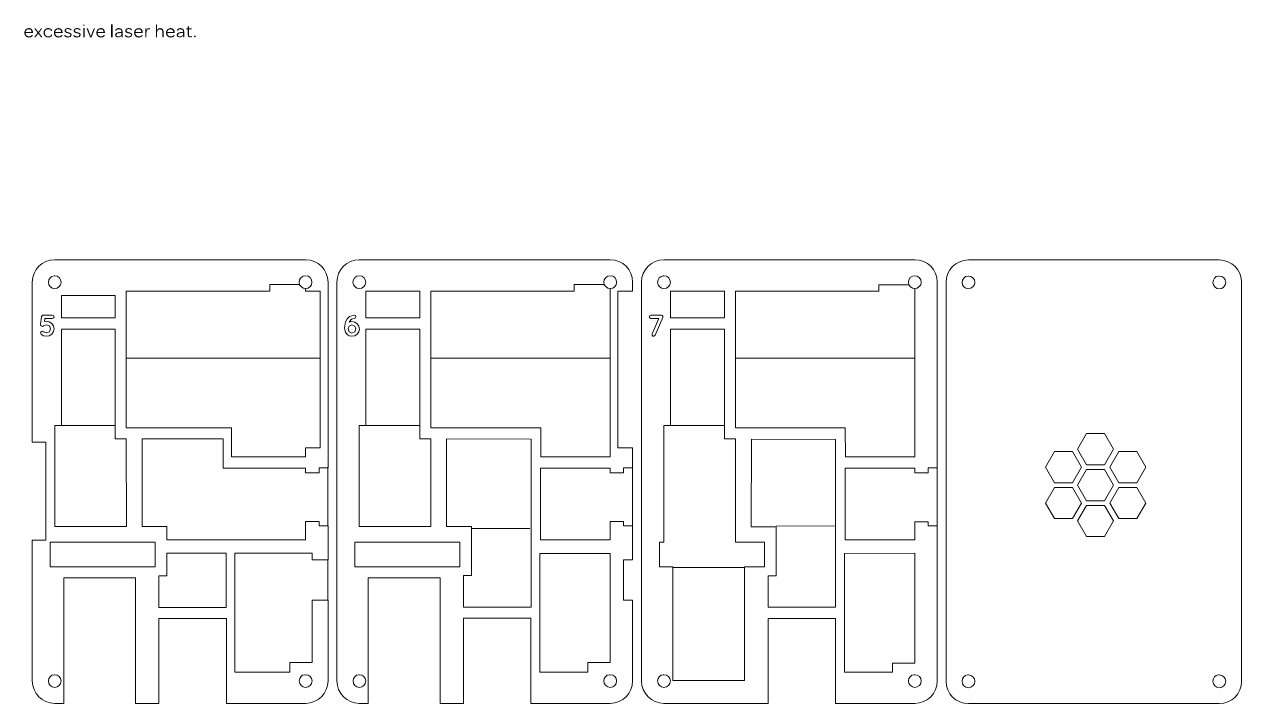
# Model space of a CAD drawing. Header units: millimetres. Extents: x 17 to 627, y 20 to 235.
# Drawn here: x 355 to 626.7, y 20.4 to 172 of the extents above; entities that cross this region are included whole.
import ezdxf

# ---------------------------------------------------------------- set-up
doc = ezdxf.new("R2010")
doc.units = ezdxf.units.MM
doc.layers.add('H', color=7, linetype='CONTINUOUS', lineweight=5)
doc.layers.add('P', color=7, linetype='BYLAYER', lineweight=5)

msp = doc.modelspace()

# ---------------------------------------------------------------- hatches: boundary and pattern name
at = {"layer": 'H', "linetype": 'CONTINUOUS'}
for points in [[(368.247, 171.591), (368.088, 171.768), (368.265, 171.962), (368.423, 171.768), (368.247, 171.591), (368.247, 171.591)], [(374.333, 169.051), (374.685, 169.051), (374.685, 171.962), (374.333, 171.962), (374.333, 169.051)], [(384.845, 171.027), (385.269, 171.133), (385.621, 171.08), (385.851, 170.886), (386.009, 170.621), (386.062, 170.251), (386.062, 169.192), (386.045, 169.086), (385.939, 169.069), (385.833, 169.086), (385.798, 169.192), (385.798, 170.233), (385.639, 170.709), (385.251, 170.886), (384.775, 170.709), (384.581, 170.198), (384.581, 169.192), (384.563, 169.086), (384.457, 169.069), (384.351, 169.086), (384.316, 169.192), (384.316, 171.926), (384.404, 171.944), (384.528, 171.891), (384.581, 171.679), (384.581, 170.762), (384.845, 171.027), (384.845, 171.027)], [(391.213, 170.833), (391.125, 170.886), (391.107, 170.956), (391.125, 171.062), (391.213, 171.097), (391.425, 171.097), (391.425, 171.432), (391.442, 171.538), (391.53, 171.573), (391.654, 171.538), (391.689, 171.432), (391.689, 171.097), (392.218, 171.097), (392.324, 171.062), (392.342, 170.991), (392.324, 170.886), (392.218, 170.833), (391.689, 170.833), (391.689, 169.686), (391.742, 169.369), (391.971, 169.263), (392.165, 169.298), (392.289, 169.404), (392.377, 169.263), (392.271, 169.104), (391.971, 169.033), (391.548, 169.192), (391.425, 169.668), (391.425, 170.833), (391.213, 170.833)], [(355.3, 169.704), (355.459, 169.492), (355.706, 169.333), (355.988, 169.28), (356.253, 169.298), (356.447, 169.386), (356.57, 169.492), (356.676, 169.616), (356.764, 169.598), (356.817, 169.545), (356.835, 169.457), (356.782, 169.333), (356.623, 169.192), (356.358, 169.069), (355.988, 169.016), (355.565, 169.086), (355.247, 169.298), (355.018, 169.651), (354.965, 170.074), (355.018, 170.498), (355.23, 170.833), (355.565, 171.044), (355.97, 171.133), (356.358, 171.08), (356.658, 170.868), (356.835, 170.55), (356.923, 170.127), (356.888, 170.021), (356.782, 170.021), (355.23, 170.021), (355.23, 170.233), (356.605, 170.233), (356.411, 170.727), (355.97, 170.886), (355.706, 170.833), (355.494, 170.709), (355.335, 170.498), (355.23, 170.233), (355.23, 170.021), (355.3, 169.704), (355.3, 169.704)], [(357.54, 169.192), (357.452, 169.086), (357.346, 169.051), (357.276, 169.086), (357.188, 169.157), (357.911, 170.092), (357.223, 170.991), (357.276, 171.097), (357.346, 171.097), (357.452, 171.062), (357.558, 170.956), (358.087, 170.251), (358.175, 170.356), (358.246, 170.48), (358.352, 170.621), (358.616, 170.956), (358.722, 171.062), (358.81, 171.097), (358.881, 171.097), (358.934, 171.044), (358.246, 170.092), (358.934, 169.192), (358.916, 169.104), (358.81, 169.051), (358.704, 169.086), (358.599, 169.192), (358.334, 169.563), (358.228, 169.686), (358.14, 169.792), (358.069, 169.898), (357.54, 169.192)], [(360.274, 169.016), (359.886, 169.122), (359.533, 169.333), (359.322, 169.668), (359.251, 170.092), (359.322, 170.515), (359.533, 170.833), (359.886, 171.08), (360.274, 171.133), (360.68, 171.08), (360.945, 170.921), (361.103, 170.762), (361.156, 170.568), (361.068, 170.462), (360.962, 170.445), (360.892, 170.621), (360.733, 170.762), (360.539, 170.868), (360.274, 170.886), (359.992, 170.833), (359.745, 170.674), (359.586, 170.409), (359.533, 170.092), (359.586, 169.757), (359.745, 169.51), (359.992, 169.333), (360.274, 169.28), (360.539, 169.298), (360.733, 169.404), (360.892, 169.545), (360.962, 169.721), (361.068, 169.704), (361.121, 169.651), (361.103, 169.404), (360.945, 169.228), (360.68, 169.086), (360.274, 169.016), (360.274, 169.016)], [(361.915, 169.704), (362.073, 169.492), (362.303, 169.333), (362.603, 169.28), (362.867, 169.298), (363.044, 169.386), (363.185, 169.492), (363.291, 169.616), (363.361, 169.598), (363.414, 169.545), (363.449, 169.457), (363.396, 169.333), (363.238, 169.192), (362.973, 169.069), (362.603, 169.016), (362.179, 169.086), (361.862, 169.298), (361.615, 169.651), (361.562, 170.074), (361.615, 170.498), (361.827, 170.833), (362.179, 171.044), (362.567, 171.133), (362.973, 171.08), (363.255, 170.868), (363.449, 170.55), (363.52, 170.127), (363.502, 170.021), (363.396, 170.021), (361.827, 170.021), (361.827, 170.233), (363.202, 170.233), (363.026, 170.727), (362.567, 170.886), (362.303, 170.833), (362.091, 170.709), (361.932, 170.498), (361.827, 170.233), (361.827, 170.021), (361.915, 169.704), (361.915, 169.704)], [(364.702, 169.016), (364.367, 169.069), (364.102, 169.175), (363.943, 169.298), (363.89, 169.439), (363.908, 169.51), (363.961, 169.563), (364.049, 169.598), (364.314, 169.351), (364.737, 169.245), (365.107, 169.351), (365.231, 169.598), (365.213, 169.757), (365.107, 169.827), (364.913, 169.915), (364.649, 169.968), (364.419, 170.021), (364.173, 170.127), (364.014, 170.286), (363.943, 170.515), (363.996, 170.78), (364.155, 170.974), (364.419, 171.097), (364.702, 171.133), (365.054, 171.097), (365.284, 170.991), (365.425, 170.886), (365.478, 170.762), (365.443, 170.674), (365.337, 170.621), (365.072, 170.833), (364.702, 170.921), (364.331, 170.815), (364.208, 170.568), (364.367, 170.339), (364.79, 170.198), (365.019, 170.145), (365.266, 170.039), (365.443, 169.88), (365.531, 169.651), (365.319, 169.192), (364.702, 169.016), (364.702, 169.016)], [(366.73, 169.016), (366.395, 169.069), (366.13, 169.175), (365.972, 169.298), (365.919, 169.439), (365.936, 169.51), (365.989, 169.563), (366.078, 169.598), (366.342, 169.351), (366.765, 169.245), (367.136, 169.351), (367.259, 169.598), (367.242, 169.757), (367.136, 169.827), (366.942, 169.915), (366.677, 169.968), (366.448, 170.021), (366.201, 170.127), (366.042, 170.286), (365.972, 170.515), (366.025, 170.78), (366.183, 170.974), (366.448, 171.097), (366.73, 171.133), (367.083, 171.097), (367.295, 170.991), (367.453, 170.886), (367.506, 170.762), (367.471, 170.674), (367.365, 170.621), (367.101, 170.833), (366.73, 170.921), (366.36, 170.815), (366.236, 170.568), (366.395, 170.339), (366.818, 170.198), (367.048, 170.145), (367.295, 170.039), (367.471, 169.88), (367.559, 169.651), (367.348, 169.192), (366.73, 169.016), (366.73, 169.016)], [(368.106, 169.051), (368.459, 169.051), (368.459, 171.115), (368.106, 171.115), (368.106, 169.051)], [(369.799, 169.316), (370.399, 170.903), (370.505, 171.062), (370.611, 171.115), (370.717, 171.062), (370.011, 169.157), (369.958, 169.069), (369.799, 169.051), (369.658, 169.069), (369.605, 169.157), (368.864, 171.027), (369.006, 171.115), (369.111, 171.062), (369.217, 170.903), (369.799, 169.316)], [(371.369, 169.704), (371.528, 169.492), (371.775, 169.333), (372.057, 169.28), (372.322, 169.298), (372.516, 169.386), (372.639, 169.492), (372.745, 169.616), (372.833, 169.598), (372.886, 169.545), (372.904, 169.457), (372.851, 169.333), (372.692, 169.192), (372.428, 169.069), (372.057, 169.016), (371.634, 169.086), (371.316, 169.298), (371.087, 169.651), (371.034, 170.074), (371.087, 170.498), (371.299, 170.833), (371.634, 171.044), (372.039, 171.133), (372.428, 171.08), (372.727, 170.868), (372.904, 170.55), (372.957, 170.127), (372.957, 170.021), (372.851, 170.021), (371.299, 170.021), (371.299, 170.233), (372.674, 170.233), (372.48, 170.727), (372.039, 170.886), (371.775, 170.833), (371.563, 170.709), (371.404, 170.498), (371.299, 170.233), (371.299, 170.021), (371.369, 169.704), (371.369, 169.704)], [(376.643, 170.356), (376.484, 170.744), (376.061, 170.886), (375.673, 170.78), (375.426, 170.515), (375.356, 170.533), (375.303, 170.586), (375.267, 170.674), (375.32, 170.797), (375.479, 170.956), (375.744, 171.097), (376.096, 171.15), (376.696, 170.938), (376.908, 170.356), (376.908, 169.086), (376.837, 169.051), (376.696, 169.104), (376.643, 169.316), (376.643, 169.404), (376.326, 169.139), (376.202, 169.298), (376.432, 169.422), (376.59, 169.616), (376.643, 169.88), (376.643, 170.057), (376.52, 170.057), (375.744, 169.933), (375.479, 169.58), (375.585, 169.351), (375.902, 169.245), (376.202, 169.298), (376.326, 169.139), (375.902, 169.033), (375.373, 169.192), (375.197, 169.58), (375.303, 169.898), (375.532, 170.092), (375.991, 170.215), (376.59, 170.268), (376.643, 170.268), (376.643, 170.356)], [(378.231, 169.016), (377.896, 169.069), (377.631, 169.175), (377.472, 169.298), (377.419, 169.439), (377.437, 169.51), (377.49, 169.563), (377.578, 169.598), (377.843, 169.351), (378.266, 169.245), (378.636, 169.351), (378.76, 169.598), (378.742, 169.757), (378.636, 169.827), (378.442, 169.915), (378.178, 169.968), (377.948, 170.021), (377.702, 170.127), (377.543, 170.286), (377.472, 170.515), (377.525, 170.78), (377.684, 170.974), (377.948, 171.097), (378.231, 171.133), (378.583, 171.097), (378.795, 170.991), (378.954, 170.886), (379.007, 170.762), (378.972, 170.674), (378.866, 170.621), (378.601, 170.833), (378.231, 170.921), (377.86, 170.815), (377.737, 170.568), (377.896, 170.339), (378.319, 170.198), (378.548, 170.145), (378.795, 170.039), (378.972, 169.88), (379.06, 169.651), (378.848, 169.192), (378.231, 169.016), (378.231, 169.016)], [(379.818, 169.704), (379.977, 169.492), (380.206, 169.333), (380.506, 169.28), (380.771, 169.298), (380.947, 169.386), (381.088, 169.492), (381.194, 169.616), (381.265, 169.598), (381.318, 169.545), (381.353, 169.457), (381.3, 169.333), (381.141, 169.192), (380.877, 169.069), (380.506, 169.016), (380.083, 169.086), (379.765, 169.298), (379.518, 169.651), (379.465, 170.074), (379.518, 170.498), (379.73, 170.833), (380.083, 171.044), (380.471, 171.133), (380.877, 171.08), (381.159, 170.868), (381.353, 170.55), (381.406, 170.127), (381.406, 170.021), (381.3, 170.021), (379.73, 170.021), (379.73, 170.233), (381.106, 170.233), (380.929, 170.727), (380.471, 170.886), (380.206, 170.833), (379.995, 170.709), (379.836, 170.498), (379.73, 170.233), (379.73, 170.021), (379.818, 169.704), (379.818, 169.704)], [(382.746, 171.133), (382.976, 171.08), (383.064, 170.938), (383.011, 170.815), (382.87, 170.868), (382.711, 170.868), (382.499, 170.815), (382.341, 170.621), (382.27, 170.339), (382.217, 169.986), (382.217, 169.192), (382.182, 169.086), (382.111, 169.069), (381.97, 169.086), (381.953, 169.192), (381.953, 171.08), (382.058, 171.097), (382.164, 171.044), (382.217, 170.833), (382.217, 170.709), (382.429, 171.027), (382.746, 171.133), (382.746, 171.133)], [(386.944, 169.704), (387.103, 169.492), (387.332, 169.333), (387.632, 169.28), (387.897, 169.298), (388.073, 169.386), (388.214, 169.492), (388.32, 169.616), (388.391, 169.598), (388.444, 169.545), (388.479, 169.457), (388.426, 169.333), (388.267, 169.192), (388.003, 169.069), (387.632, 169.016), (387.209, 169.086), (386.891, 169.298), (386.644, 169.651), (386.592, 170.074), (386.644, 170.498), (386.856, 170.833), (387.209, 171.044), (387.597, 171.133), (388.003, 171.08), (388.285, 170.868), (388.479, 170.55), (388.549, 170.127), (388.532, 170.021), (388.426, 170.021), (386.856, 170.021), (386.856, 170.233), (388.232, 170.233), (388.056, 170.727), (387.597, 170.886), (387.332, 170.833), (387.121, 170.709), (386.962, 170.498), (386.856, 170.233), (386.856, 170.021), (386.944, 169.704), (386.944, 169.704)], [(390.402, 170.356), (390.243, 170.744), (389.819, 170.886), (389.414, 170.78), (389.184, 170.515), (389.096, 170.533), (389.043, 170.586), (389.026, 170.674), (389.079, 170.797), (389.237, 170.956), (389.502, 171.097), (389.837, 171.15), (390.454, 170.938), (390.666, 170.356), (390.666, 169.086), (390.578, 169.051), (390.454, 169.104), (390.402, 169.316), (390.402, 169.404), (390.084, 169.139), (389.943, 169.298), (390.19, 169.422), (390.349, 169.616), (390.402, 169.88), (390.402, 170.057), (390.26, 170.057), (389.502, 169.933), (389.237, 169.58), (389.343, 169.351), (389.661, 169.245), (389.943, 169.298), (390.084, 169.139), (389.661, 169.033), (389.132, 169.192), (388.938, 169.58), (389.043, 169.898), (389.29, 170.092), (389.731, 170.215), (390.349, 170.268), (390.402, 170.268), (390.402, 170.356)], [(392.836, 169.228), (392.889, 169.404), (393.047, 169.457), (393.206, 169.404), (393.259, 169.28), (393.065, 169.033), (392.836, 169.228), (392.836, 169.228)]]:
    msp.add_hatch(color=256, dxfattribs=at).paths.add_polyline_path(points)

# ---------------------------------------------------------------- linework, layer by layer
at = {"layer": 'P'}
for points in [[(361.738, 119.451), (360.733, 119.345), (359.798, 119.045), (358.951, 118.604), (358.211, 117.987), (357.611, 117.246), (357.135, 116.381), (356.835, 115.447), (356.729, 114.441), (356.729, 78.758), (359.745, 78.758), (359.745, 56.903), (356.729, 56.903), (356.729, 25.471), (356.835, 24.465), (357.135, 23.53), (357.611, 22.666), (358.211, 21.943), (358.951, 21.308), (359.798, 20.867), (360.733, 20.567), (361.738, 20.461), (363.749, 20.461), (363.749, 27.446), (363.749, 48.454), (379.748, 48.454), (379.748, 20.461), (384.986, 20.461), (384.986, 39.441), (400.05, 39.441), (400.05, 20.461), (417.742, 20.461), (418.747, 20.567), (419.682, 20.867), (420.546, 21.308), (421.287, 21.943), (421.905, 22.666), (422.346, 23.53), (422.645, 24.465), (422.751, 25.471), (422.751, 43.462), (419.223, 43.462), (419.223, 29.598), (414.232, 29.598), (414.232, 27.446), (401.973, 27.446), (401.973, 54.01), (419.223, 54.01), (419.223, 52.458), (422.751, 52.458), (422.751, 60.043), (420.74, 60.043), (420.74, 61.031), (417.742, 61.031), (417.742, 56.956), (386.768, 56.956), (386.768, 59.919), (381.229, 59.919), (381.229, 79.463), (399.309, 79.463), (399.309, 79.34), (399.309, 72.954), (417.742, 72.954), (417.742, 71.931), (420.74, 71.931), (420.74, 73.043), (422.751, 73.043), (422.751, 114.441), (422.645, 115.447), (422.346, 116.381), (421.905, 117.246), (421.287, 117.987), (420.546, 118.604), (419.682, 119.045), (418.747, 119.345), (417.742, 119.451), (361.738, 119.451), (361.738, 119.451)], [(429.719, 119.451), (428.713, 119.345), (427.796, 119.045), (426.949, 118.604), (426.208, 117.987), (425.591, 117.246), (425.115, 116.381), (424.833, 115.447), (424.727, 114.441), (424.727, 25.471), (424.833, 24.465), (425.115, 23.53), (425.591, 22.666), (426.208, 21.943), (426.949, 21.308), (427.796, 20.867), (428.713, 20.567), (429.719, 20.461), (431.729, 20.461), (431.729, 48.454), (447.746, 48.454), (447.746, 20.461), (452.984, 20.461), (452.984, 39.493), (468.03, 39.493), (468.03, 20.461), (485.74, 20.461), (486.745, 20.567), (487.662, 20.867), (488.544, 21.308), (489.285, 21.943), (489.885, 22.666), (490.343, 23.53), (490.626, 24.465), (490.732, 25.471), (490.732, 43.462), (488.721, 43.462), (488.721, 52.458), (490.732, 52.458), (490.732, 60.043), (488.721, 60.043), (488.721, 61.031), (485.74, 61.031), (485.74, 56.956), (470.2, 56.956), (470.2, 72.954), (485.74, 72.954), (485.74, 71.931), (488.721, 71.931), (488.721, 73.043), (490.732, 73.043), (490.732, 76.482), (490.732, 77.452), (487.451, 77.452), (487.451, 112.466), (490.732, 112.466), (490.732, 113.947), (490.732, 114.441), (490.626, 115.447), (490.343, 116.381), (489.885, 117.246), (489.285, 117.987), (488.544, 118.604), (487.662, 119.045), (486.745, 119.345), (485.74, 119.451), (481.207, 119.451), (429.719, 119.451), (429.719, 119.451)], [(497.717, 119.451), (496.711, 119.345), (495.776, 119.045), (494.93, 118.604), (494.189, 117.987), (493.589, 117.246), (493.113, 116.381), (492.813, 115.447), (492.707, 114.441), (492.707, 25.471), (492.813, 24.465), (493.113, 23.53), (493.589, 22.666), (494.189, 21.943), (494.93, 21.308), (495.776, 20.867), (496.711, 20.567), (497.717, 20.461), (520.965, 20.461), (520.965, 39.405), (536.028, 39.405), (536.028, 20.461), (553.72, 20.461), (554.725, 20.567), (555.66, 20.867), (556.525, 21.308), (557.265, 21.943), (557.883, 22.666), (558.324, 23.53), (558.624, 24.465), (558.729, 25.471), (558.729, 60.043), (556.719, 60.043), (556.719, 60.978), (553.72, 60.978), (553.72, 56.956), (538.198, 56.956), (538.198, 72.954), (553.72, 72.954), (553.72, 71.931), (556.719, 71.931), (556.719, 73.043), (558.729, 73.043), (558.729, 114.441), (558.624, 115.447), (558.324, 116.381), (557.883, 117.246), (557.265, 117.987), (556.525, 118.604), (555.66, 119.045), (554.725, 119.345), (553.72, 119.451), (497.717, 119.451), (497.717, 119.451)], [(565.697, 119.415), (564.691, 119.309), (563.757, 119.01), (562.892, 118.569), (562.169, 117.951), (561.534, 117.21), (561.093, 116.346), (560.793, 115.411), (560.687, 114.406), (560.687, 25.4), (560.793, 24.395), (561.093, 23.477), (561.534, 22.595), (562.169, 21.89), (562.892, 21.255), (563.757, 20.796), (564.691, 20.514), (565.697, 20.408), (621.683, 20.408), (622.688, 20.514), (623.605, 20.796), (624.487, 21.255), (625.228, 21.89), (625.828, 22.595), (626.286, 23.477), (626.569, 24.395), (626.674, 25.4), (626.674, 114.406), (626.569, 115.411), (626.286, 116.346), (625.828, 117.21), (625.228, 117.951), (624.487, 118.569), (623.605, 119.01), (622.688, 119.309), (621.683, 119.415), (565.697, 119.415), (565.697, 119.415)], [(361.597, 115.87), (361.756, 115.87), (362.303, 115.764), (362.761, 115.447), (363.044, 114.988), (363.149, 114.441), (363.044, 113.877), (362.761, 113.453), (362.303, 113.136), (361.756, 113.03), (361.192, 113.136), (360.751, 113.453), (360.433, 113.877), (360.327, 114.441), (360.433, 114.97), (360.698, 115.411), (361.086, 115.729), (361.597, 115.87), (361.597, 115.87)], [(417.724, 115.87), (418.289, 115.764), (418.73, 115.447), (419.047, 114.988), (419.153, 114.441), (419.047, 113.877), (418.73, 113.453), (418.289, 113.136), (417.724, 113.03), (417.177, 113.136), (416.719, 113.453), (416.401, 113.877), (416.295, 114.441), (416.401, 114.988), (416.719, 115.447), (417.177, 115.764), (417.724, 115.87), (417.724, 115.87)], [(429.736, 115.87), (430.301, 115.764), (430.742, 115.447), (431.059, 114.988), (431.165, 114.441), (431.059, 113.877), (430.742, 113.453), (430.301, 113.136), (429.736, 113.03), (429.189, 113.136), (428.731, 113.453), (428.413, 113.877), (428.308, 114.441), (428.413, 114.988), (428.731, 115.447), (429.189, 115.764), (429.736, 115.87), (429.736, 115.87)], [(485.74, 115.87), (486.287, 115.764), (486.745, 115.447), (487.063, 114.988), (487.168, 114.441), (487.063, 113.877), (486.745, 113.453), (486.287, 113.136), (485.74, 113.03), (485.175, 113.136), (484.734, 113.453), (484.417, 113.877), (484.311, 114.441), (484.417, 114.988), (484.734, 115.447), (485.175, 115.764), (485.74, 115.87), (485.74, 115.87)], [(497.575, 115.87), (497.734, 115.87), (498.299, 115.764), (498.74, 115.447), (499.057, 114.988), (499.163, 114.441), (499.057, 113.877), (498.74, 113.453), (498.299, 113.136), (497.734, 113.03), (497.187, 113.136), (496.729, 113.453), (496.411, 113.877), (496.305, 114.441), (496.411, 114.97), (496.676, 115.411), (497.082, 115.729), (497.575, 115.87), (497.575, 115.87)], [(553.72, 115.87), (554.284, 115.764), (554.725, 115.447), (555.043, 114.988), (555.149, 114.441), (555.043, 113.877), (554.725, 113.453), (554.284, 113.136), (553.72, 113.03), (553.173, 113.136), (552.715, 113.453), (552.397, 113.877), (552.291, 114.441), (552.397, 114.988), (552.715, 115.447), (553.173, 115.764), (553.72, 115.87), (553.72, 115.87)], [(565.538, 115.817), (565.697, 115.817), (566.244, 115.711), (566.702, 115.394), (567.02, 114.935), (567.126, 114.388), (567.02, 113.824), (566.702, 113.4), (566.244, 113.083), (565.697, 112.977), (565.132, 113.083), (564.691, 113.4), (564.374, 113.824), (564.268, 114.388), (564.374, 114.917), (564.638, 115.358), (565.027, 115.676), (565.538, 115.817), (565.538, 115.817)], [(621.524, 115.817), (621.683, 115.817), (622.229, 115.711), (622.688, 115.394), (623.006, 114.935), (623.111, 114.388), (623.006, 113.824), (622.688, 113.383), (622.229, 113.065), (621.683, 112.959), (621.118, 113.065), (620.677, 113.383), (620.36, 113.824), (620.254, 114.388), (620.36, 114.917), (620.624, 115.358), (621.012, 115.676), (621.524, 115.817), (621.524, 115.817)], [(363.238, 111.443), (375.232, 111.443), (375.232, 106.468), (363.238, 106.468), (363.238, 111.443)], [(416.401, 113.947), (409.734, 113.947), (409.734, 112.448), (377.719, 112.448), (377.719, 81.95), (401.214, 81.95), (401.214, 81.439), (401.232, 75.442), (417.724, 75.442), (417.724, 77.452), (420.97, 77.452), (420.97, 112.448), (417.724, 112.448), (417.724, 113.012)], [(431.218, 112.448), (443.212, 112.448), (443.212, 106.468), (431.218, 106.468), (431.218, 112.448)], [(484.399, 113.947), (477.714, 113.947), (477.714, 112.448), (445.717, 112.448), (445.717, 81.95), (470.218, 81.95), (470.218, 75.442), (485.722, 75.442), (485.722, 113.012)], [(499.216, 112.448), (511.21, 112.448), (511.21, 106.468), (499.216, 106.468), (499.216, 112.448)], [(552.432, 113.841), (545.712, 113.841), (545.712, 112.448), (513.697, 112.448), (513.697, 81.95), (538.198, 81.95), (538.215, 75.442), (553.72, 75.442), (553.72, 113.012)], [(359.904, 105.71), (359.445, 105.657), (359.533, 106.345), (361.192, 106.345), (361.491, 106.451), (361.597, 106.715), (361.491, 106.98), (361.192, 107.086), (359.216, 107.086), (359.022, 107.068), (358.81, 106.768), (358.599, 105.004), (358.599, 104.898), (358.634, 104.793), (358.704, 104.687), (359.004, 104.581), (359.269, 104.687), (359.904, 104.951), (360.557, 104.687), (360.821, 104.052), (360.557, 103.382), (359.904, 103.117), (359.269, 103.382), (359.004, 103.523), (358.704, 103.382), (358.599, 103.117), (358.704, 102.852), (359.269, 102.482), (359.904, 102.358), (360.539, 102.482), (361.086, 102.852), (361.456, 103.417), (361.597, 104.052), (361.456, 104.687), (361.086, 105.234), (360.539, 105.604), (359.904, 105.71)], [(428.078, 105.639), (427.443, 105.516), (427.531, 105.675), (427.955, 106.151), (428.59, 106.363), (428.854, 106.468), (428.96, 106.733), (428.854, 106.998), (428.554, 107.103), (427.549, 106.786), (427.02, 106.257), (426.685, 105.622), (426.438, 104.246), (426.473, 103.84), (426.632, 103.258), (427.002, 102.782), (427.478, 102.464), (428.078, 102.358), (428.748, 102.5), (429.278, 102.835), (429.613, 103.364), (429.754, 103.999), (429.613, 104.634), (429.278, 105.163), (428.748, 105.516), (428.078, 105.639)], [(497.47, 106.645), (497.47, 106.803), (497.47, 106.892), (497.417, 106.945), (497.364, 106.998), (497.187, 107.103), (494.806, 107.103), (494.542, 106.998), (494.436, 106.733), (494.542, 106.468), (494.806, 106.363), (496.552, 106.363), (495.088, 102.888), (495.088, 102.605), (495.282, 102.394), (495.441, 102.358), (495.776, 102.605), (497.47, 106.592), (497.47, 106.645)], [(363.238, 103.964), (375.232, 103.964), (375.232, 79.463), (377.719, 79.463), (377.737, 59.955), (361.738, 59.955), (361.738, 82.444), (363.238, 82.444), (363.238, 103.964), (363.238, 103.964)], [(428.078, 103.099), (427.478, 103.364), (427.214, 103.999), (427.478, 104.634), (428.078, 104.898), (428.713, 104.634), (428.978, 103.999), (428.713, 103.364), (428.078, 103.099)], [(431.218, 103.964), (443.212, 103.964), (443.212, 79.463), (445.717, 79.463), (445.717, 59.955), (429.719, 59.955), (429.719, 82.444), (431.218, 82.444), (431.218, 103.964), (431.218, 103.964)], [(520.206, 56.444), (513.715, 56.462), (513.715, 59.955), (513.715, 66.534), (513.715, 79.463), (511.21, 79.463), (511.21, 103.964), (499.216, 103.964), (499.216, 82.444), (497.717, 82.444), (497.717, 66.534), (497.717, 59.955), (497.717, 56.462), (496.711, 56.462), (496.711, 50.959), (499.692, 50.959), (499.692, 41.963), (499.692, 25.541), (515.708, 25.541), (515.708, 41.963), (515.708, 48.454), (515.708, 50.941), (520.206, 50.941), (520.206, 56.444), (520.206, 56.444)], [(420.97, 97.49), (377.843, 97.49)], [(485.722, 97.473), (445.717, 97.473)], [(553.667, 97.473), (513.662, 97.473)], [(375.232, 82.444), (363.238, 82.444)], [(443.212, 82.444), (431.218, 82.444)], [(511.21, 82.444), (499.216, 82.444)], [(449.227, 79.463), (468.066, 79.393), (468.066, 41.945), (452.967, 41.945), (452.967, 48.966), (454.748, 48.966), (454.748, 59.955), (449.227, 59.955), (449.227, 79.463), (449.227, 79.463)], [(517.243, 79.393), (536.046, 79.322), (536.046, 41.963), (520.965, 41.963), (520.965, 48.895), (522.764, 48.895), (522.746, 59.831), (517.225, 59.831), (517.243, 79.393), (517.243, 79.393)], [(592.067, 73.678), (590.056, 77.17), (592.067, 80.645), (596.089, 80.645), (598.099, 77.17), (596.089, 73.678), (592.067, 73.678), (592.067, 73.678)], [(584.87, 69.674), (582.859, 73.166), (584.87, 76.641), (588.892, 76.641), (590.903, 73.166), (588.892, 69.674), (584.87, 69.674), (584.87, 69.674)], [(599.264, 69.674), (597.253, 73.166), (599.264, 76.641), (603.285, 76.641), (605.296, 73.166), (603.285, 69.674), (599.264, 69.674), (599.264, 69.674)], [(422.716, 60.202), (422.716, 73.201)], [(490.714, 60.202), (490.714, 73.201)], [(558.712, 60.025), (558.712, 73.025)], [(592.067, 65.687), (590.056, 69.162), (592.067, 72.655), (596.089, 72.655), (598.099, 69.162), (596.089, 65.687), (592.067, 65.687), (592.067, 65.687)], [(584.87, 61.683), (582.859, 65.158), (584.87, 68.651), (588.892, 68.651), (590.903, 65.158), (588.892, 61.683), (584.87, 61.683), (584.87, 61.683)], [(599.264, 61.683), (597.253, 65.158), (599.264, 68.651), (603.285, 68.651), (605.296, 65.158), (603.285, 61.683), (599.264, 61.683), (599.264, 61.683)], [(592.067, 57.679), (590.056, 61.172), (592.067, 64.647), (596.089, 64.647), (598.099, 61.172), (596.089, 57.679), (592.067, 57.679), (592.067, 57.679)], [(535.799, 60.043), (522.764, 60.008)], [(467.819, 59.461), (454.748, 59.461)], [(360.733, 56.444), (384.175, 56.444), (384.175, 50.959), (379.748, 50.959), (363.732, 50.959), (360.733, 50.959), (360.733, 56.444), (360.733, 56.444)], [(428.731, 56.444), (452.173, 56.444), (452.173, 50.959), (428.731, 50.941), (428.731, 56.444), (428.731, 56.444)], [(386.768, 53.975), (400.032, 53.975), (400.032, 41.857), (385.004, 41.857), (385.004, 41.945), (384.986, 48.948), (386.768, 48.948), (386.768, 53.975), (386.768, 53.975)], [(422.716, 52.458), (422.716, 43.445)], [(470.023, 53.94), (485.722, 53.94), (485.722, 29.58), (480.713, 29.58), (480.713, 27.446), (470.023, 27.446), (470.023, 53.94), (470.023, 53.94)], [(538.004, 53.94), (553.72, 53.957), (553.72, 29.457), (548.711, 29.457), (548.711, 27.446), (538.004, 27.446), (538.004, 53.94), (538.004, 53.94)], [(515.708, 50.782), (499.78, 50.782)], [(361.597, 26.864), (361.756, 26.864), (362.303, 26.758), (362.761, 26.476), (363.044, 26.017), (363.149, 25.471), (363.044, 24.906), (362.761, 24.465), (362.303, 24.148), (361.756, 24.042), (361.192, 24.148), (360.751, 24.465), (360.433, 24.906), (360.327, 25.471), (360.433, 26), (360.698, 26.423), (361.086, 26.741), (361.597, 26.864), (361.597, 26.864)], [(417.583, 26.864), (417.742, 26.864), (418.289, 26.758), (418.747, 26.476), (419.065, 26.017), (419.171, 25.471), (419.065, 24.906), (418.747, 24.465), (418.289, 24.148), (417.742, 24.042), (417.177, 24.148), (416.736, 24.465), (416.419, 24.906), (416.313, 25.471), (416.419, 26), (416.683, 26.423), (417.072, 26.741), (417.583, 26.864), (417.583, 26.864)], [(429.595, 26.864), (429.754, 26.864), (430.318, 26.758), (430.759, 26.476), (431.059, 26.017), (431.165, 25.471), (431.059, 24.906), (430.759, 24.465), (430.318, 24.148), (429.754, 24.042), (429.207, 24.148), (428.748, 24.465), (428.431, 24.906), (428.325, 25.471), (428.431, 26), (428.696, 26.423), (429.101, 26.741), (429.595, 26.864), (429.595, 26.864)], [(485.581, 26.864), (485.74, 26.864), (486.304, 26.758), (486.745, 26.476), (487.063, 26.017), (487.168, 25.471), (487.063, 24.906), (486.745, 24.465), (486.304, 24.148), (485.74, 24.042), (485.193, 24.148), (484.734, 24.465), (484.417, 24.906), (484.311, 25.471), (484.417, 26), (484.681, 26.423), (485.087, 26.741), (485.581, 26.864), (485.581, 26.864)], [(497.575, 26.864), (497.734, 26.864), (498.299, 26.758), (498.74, 26.476), (499.057, 26.017), (499.163, 25.471), (499.057, 24.906), (498.74, 24.465), (498.299, 24.148), (497.734, 24.042), (497.187, 24.148), (496.729, 24.465), (496.411, 24.906), (496.305, 25.471), (496.411, 26), (496.676, 26.423), (497.082, 26.741), (497.575, 26.864), (497.575, 26.864)], [(553.579, 26.864), (553.738, 26.864), (554.284, 26.758), (554.743, 26.476), (555.061, 26.017), (555.166, 25.471), (555.061, 24.906), (554.743, 24.465), (554.284, 24.148), (553.738, 24.042), (553.173, 24.148), (552.732, 24.465), (552.415, 24.906), (552.309, 25.471), (552.415, 26), (552.679, 26.423), (553.067, 26.741), (553.579, 26.864), (553.579, 26.864)], [(565.538, 26.811), (565.697, 26.811), (566.244, 26.705), (566.702, 26.405), (567.02, 25.964), (567.126, 25.4), (567.02, 24.853), (566.702, 24.395), (566.244, 24.077), (565.697, 23.971), (565.132, 24.077), (564.691, 24.395), (564.374, 24.853), (564.268, 25.4), (564.374, 25.929), (564.638, 26.353), (565.027, 26.67), (565.538, 26.811), (565.538, 26.811)], [(621.524, 26.811), (621.683, 26.811), (622.229, 26.705), (622.688, 26.405), (623.006, 25.964), (623.111, 25.4), (623.006, 24.853), (622.688, 24.395), (622.229, 24.077), (621.683, 23.971), (621.118, 24.077), (620.677, 24.395), (620.36, 24.853), (620.254, 25.4), (620.36, 25.929), (620.624, 26.353), (621.012, 26.67), (621.524, 26.811), (621.524, 26.811)]]:
    msp.add_lwpolyline(points, dxfattribs=at)

doc.saveas('drawing.dxf')
